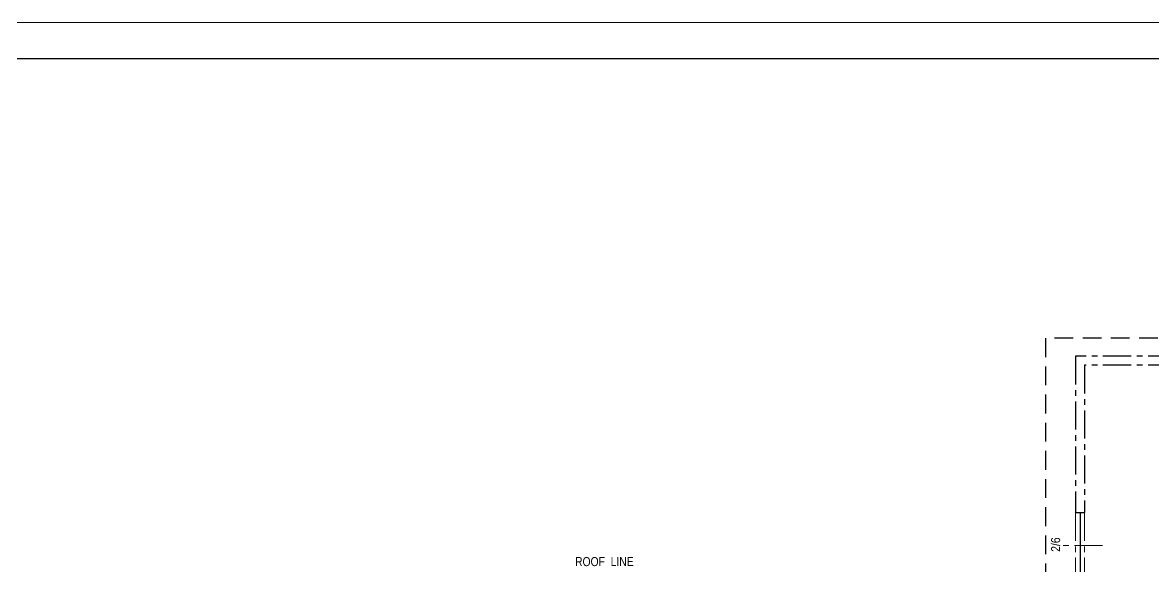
# Model space of a CAD drawing. Header units: inches. Extents: x -298 to 15350, y -6 to 2753.
# Drawn here: x 4403 to 5156, y 1653 to 2015 of the extents above; entities that cross this region are included whole.
import ezdxf

# ---------------------------------------------------------------- set-up
doc = ezdxf.new("R2010")
doc.units = ezdxf.units.IN
doc.header["$MEASUREMENT"] = 0
doc.linetypes.add('CENTER', pattern=[2, 1.25, -0.25, 0.25, -0.25])
doc.linetypes.add('HIDDEN', pattern=[0.375, 0.25, -0.125])
for name, color, linetype, lineweight in [('ROOF', 7, 'HIDDEN', 30), ('WALL FRAMING', 9, 'CENTER', 30), ('WINDOWS', 5, 'Continuous', 30)]:
    doc.layers.add(name, color=color, linetype=linetype, lineweight=lineweight)
doc.layers.add('TEXT80', color=9, linetype='Continuous')
doc.layers.add('TITLE BLOCK', color=7, linetype='Continuous')
doc.styles.add('ARCHENT', font='technical.ttf', dxfattribs={"height": 6})

msp = doc.modelspace()

# ---------------------------------------------------------------- linework, layer by layer
at = {"layer": 'ROOF', "color": 9, "ltscale": 50}
for p, q in [((5365.01724, 1804.90682), (5084.01724, 1804.90682)), ((5084.01724, 1804.90682), (5084.01724, 1467.90682))]:
    msp.add_line(p, q, dxfattribs=at)
at = {"layer": 'TITLE BLOCK', "color": 7, "linetype": 'Continuous', "lineweight": 0, "ltscale": 0.5}
msp.add_line((5688.76512, 2014.90578), (4056.79621, 2014.90578), dxfattribs=at)
at = {"layer": 'TITLE BLOCK', "color": 7, "linetype": 'Continuous', "lineweight": 30, "ltscale": 0.5}
msp.add_line((5664.76512, 1990.90578), (4104.79621, 1990.90578), dxfattribs=at)
at = {"layer": 'WALL FRAMING', "color": 9, "ltscale": 15}
for p, q in [((5104.01724, 1792.90682), (5104.01724, 1688.90714)), ((5201.01724, 1792.90682), (5104.01724, 1792.90682)), ((5110.01724, 1786.90682), (5110.01724, 1688.91391)), ((5201.01724, 1786.90682), (5110.01724, 1786.90682)), ((5104.01724, 1688.90688), (5110.01724, 1688.91389))]:
    msp.add_line(p, q, dxfattribs=at)
at = {"layer": 'WALL FRAMING', "color": 9, "lineweight": 9, "ltscale": 15}
for p, q in [((5104.01724, 1688.90714), (5104.01724, 1644.90691)), ((5110.01724, 1688.90714), (5110.01724, 1644.90691)), ((5121.97516, 1666.92785), (5091.97518, 1666.8928))]:
    msp.add_line(p, q, dxfattribs=at)
at = {"layer": 'WINDOWS', "color": 9, "ltscale": 15}
msp.add_line((5107.01724, 1688.91039), (5107.06865, 1644.91042), dxfattribs=at)

# ---------------------------------------------------------------- texts
at = {"layer": 'TEXT80', "color": 9, "char_height": 6, "width": 360.0625, "attachment_point": 5, "style": 'ARCHENT'}
for s, insert, rotation in [('{\\C7;2/6}', (5090.77673, 1667.59043), 90.03277054), ('{\\C7;ROOF  LINE}', (4790.2625, 1656.24337), 0.03277054)]:
    msp.add_mtext(s, dxfattribs=dict(at, insert=insert, rotation=rotation))

doc.saveas('drawing.dxf')
